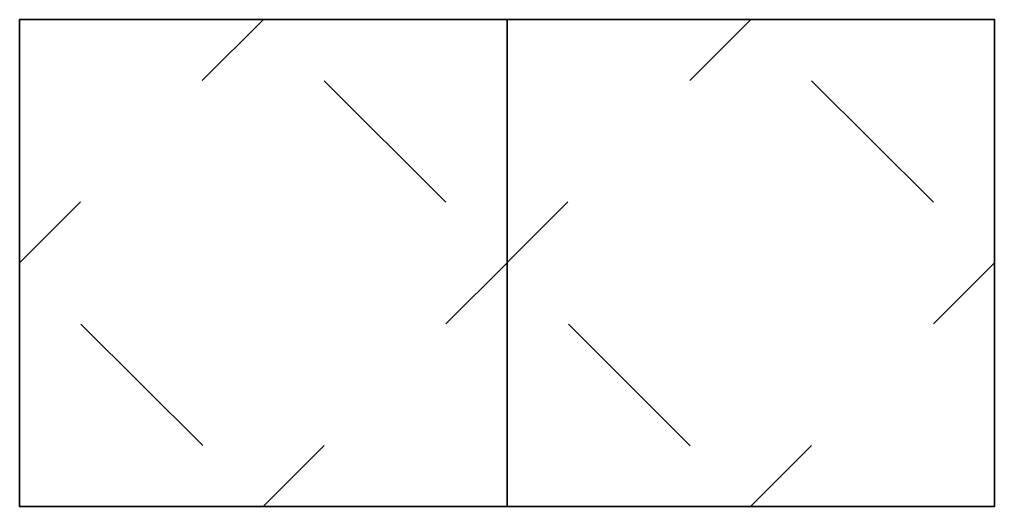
# Model space of a CAD drawing. Header units: inches. Extents: x 0 to 160, y -81 to -1.
import ezdxf

# ---------------------------------------------------------------- set-up
doc = ezdxf.new("R2010")
doc.units = ezdxf.units.IN
doc.header["$MEASUREMENT"] = 0
doc.layers.add('Rects', color=7, linetype='Continuous')

# ---------------------------------------------------------------- blocks, each defined once
blk = doc.blocks.new('block 2')
at = {"layer": 'Rects', "color": 250, "lineweight": 35, "true_color": 0x231815}
for points in [[(80.46, -80.5), (0.46, -80.5), (0.46, -0.5), (80.46, -0.5), (80.46, -80.5)], [(30.44, -10.52), (40.46, -0.5)], [(50.44, -10.56), (70.43, -30.49)], [(0.44, -40.5), (10.46, -30.48)], [(70.43, -50.49), (80.45, -40.48)], [(10.53, -50.57), (30.52, -70.5)], [(40.43, -80.48), (50.45, -70.46)]]:
    blk.add_lwpolyline(points, dxfattribs=at)
blk = doc.blocks.new('block 3')
at = {"layer": 'Rects', "color": 250, "lineweight": 35, "true_color": 0x231815}
for points in [[(80.44, -0.5), (160.44, -0.5), (160.44, -80.5), (80.44, -80.5)], [(110.43, -10.52), (120.44, -0.5)], [(130.43, -10.56), (150.41, -30.5)], [(80.43, -40.5), (90.44, -30.48)], [(150.41, -50.5), (160.43, -40.48)], [(90.51, -50.57), (110.5, -70.51)], [(120.41, -80.48), (130.43, -70.46)]]:
    blk.add_lwpolyline(points, dxfattribs=at)

msp = doc.modelspace()

# ---------------------------------------------------------------- block references
at = {"layer": 'Rects'}
for name in ['block 2', 'block 3']:
    msp.add_blockref(name, (0, 0), dxfattribs=at)

doc.saveas('drawing.dxf')
